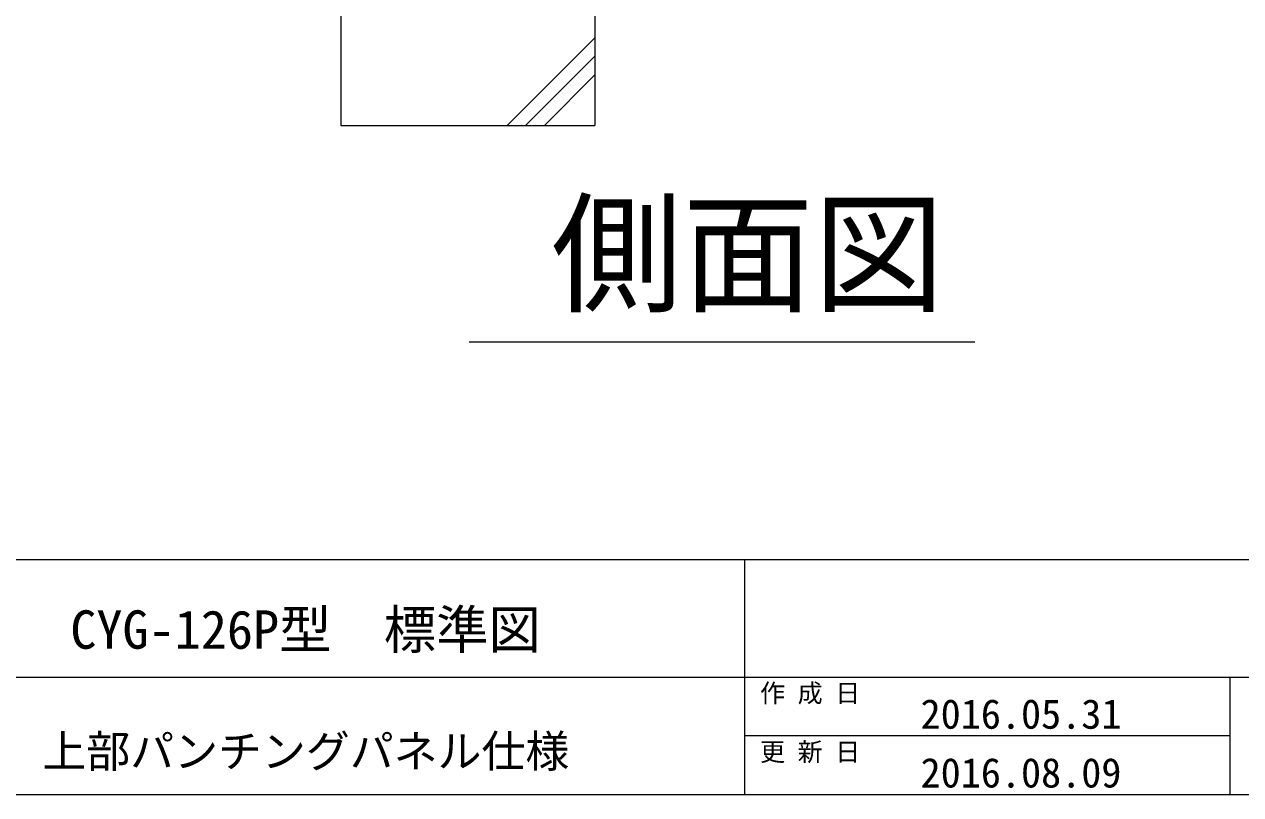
# Model space of a CAD drawing. Units: millimetres, scale not verified. Extents: x -12406 to 12406, y -8553 to 8553.
# Drawn here: x 2668 to 7455, y -8553 to -5524 of the extents above; entities that cross this region are included whole.
import ezdxf
from ezdxf.enums import TextEntityAlignment as Align

# ---------------------------------------------------------------- set-up
doc = ezdxf.new("R2010")
doc.units = ezdxf.units.MM
doc.header["$LTSCALE"] = 50
for name, color, linetype, lineweight in [('0-4_CYG-144', 7, 'Continuous', 9), ('0-9_TEXT', 7, 'Continuous', 9), ('0-C_図面枠', 7, 'Continuous', 9)]:
    doc.layers.add(name, color=color, linetype=linetype, lineweight=lineweight)
doc.styles.add('ＭＳ ゴシック', font='')
doc.styles.get('ＭＳ ゴシック').set_extended_font_data('MS Gothic')

msp = doc.modelspace()

# ---------------------------------------------------------------- linework, layer by layer
at = {"layer": '0-4_CYG-144'}
for p, q in [((4913.59, -4923.98), (4913.59, -5921.66)), ((4568.18, -5921.66), (4913.59, -5576.14)), ((4640.16, -5921.66), (4912.68, -5648.86)), ((4714.74, -5921.66), (4913.59, -5722.68))]:
    msp.add_line(p, q, dxfattribs=at)
msp.add_lwpolyline([(3913.59, -4923.98), (3913.59, -5921.66), (4913.59, -5921.66)], dxfattribs=at)
at = {"layer": '0-9_TEXT'}
msp.add_line((4418.59, -6772.5), (6408.85, -6772.5), dxfattribs=at)
at = {"layer": '0-C_図面枠'}
for p, q in [((-12406.14, -7628.62), (12406.14, -7628.62)), ((5501.85, -7628.62), (5501.85, -8553.31)), ((2049.71, -8090.96), (12406.14, -8090.96)), ((7412.86, -8090.96), (7412.86, -8553.31)), ((7412.86, -8322.14), (5501.85, -8322.14))]:
    msp.add_line(p, q, dxfattribs=at)
msp.add_lwpolyline([(-12406.14, -8553.31), (12406.14, -8553.31), (12406.14, 8553.31), (-12406.14, 8553.31)], dxfattribs=at)

# ---------------------------------------------------------------- texts
at = {"layer": '0-9_TEXT', "style": 'ＭＳ ゴシック'}
msp.add_text('側面図', height=378.4, dxfattribs=at).set_placement((4741.35, -6728.51), align=Align.BOTTOM_LEFT)
at = {"layer": '0-C_図面枠', "style": 'ＭＳ ゴシック'}
for s, height, p in [('CYG-126P型\u3000標準図', 151, (2848.88, -8024.78)), ('作 成 日\u3000', 72.31, (5563.5, -8211.78)), ('2016.05.31', 116.2, (6195.22, -8328.91)), ('上部パンチングパネル仕様', 126.7, (2738.98, -8483.81)), ('更 新 日\u3000', 72.31, (5563.5, -8442.96)), ('2016.08.09', 116.2, (6195.22, -8560.08))]:
    msp.add_text(s, height=height, dxfattribs=at).set_placement(p, align=Align.BOTTOM_LEFT)

doc.saveas('drawing.dxf')
